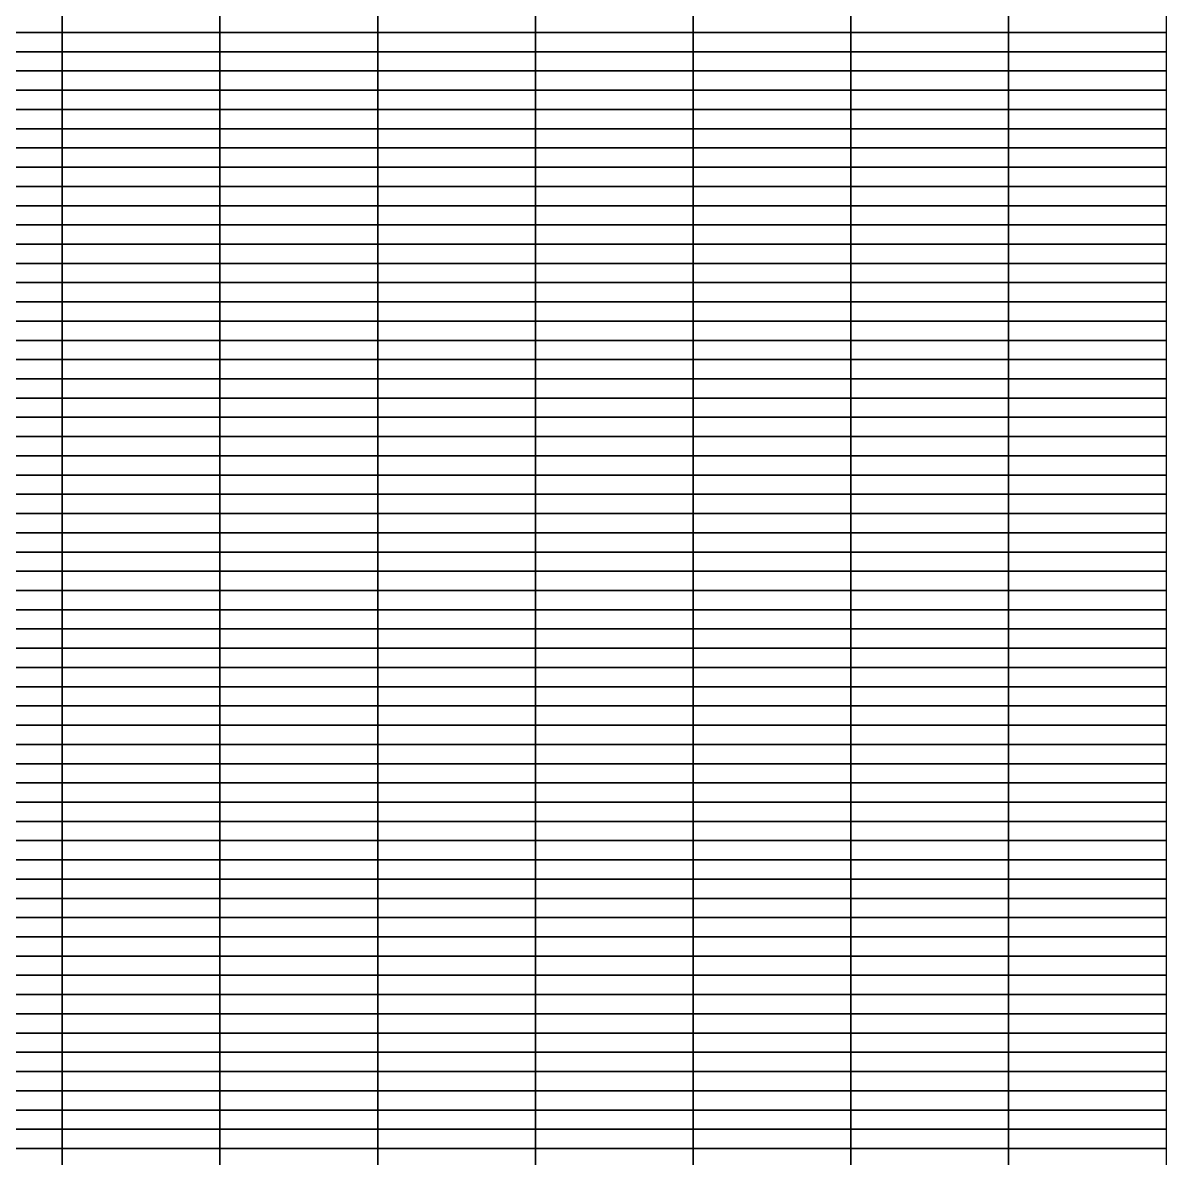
# Model space of a CAD drawing. Header units: metres. Extents: x 0 to 1189, y 5 to 4665.
# Drawn here: x 891.8 to 1189, y 2037.5 to 2332.5 of the extents above; entities that cross this region are included whole.
import ezdxf

# ---------------------------------------------------------------- set-up
doc = ezdxf.new("R2010")
doc.units = ezdxf.units.M

msp = doc.modelspace()

# ---------------------------------------------------------------- linework, layer by layer
for points in [[(902, 2330, 177.4), (861, 2330, 172.05), (861, 2335, 183.96), (902, 2335, 184.74)], [(943, 2330, 179.67), (902, 2330, 177.4), (902, 2335, 184.74), (943, 2335, 185.38)], [(984, 2330, 182.26), (943, 2330, 179.67), (943, 2335, 185.38), (984, 2335, 185.86)], [(1025, 2330, 183.13), (984, 2330, 182.26), (984, 2335, 185.86), (1025, 2335, 186.19)], [(1066, 2330, 183.74), (1025, 2330, 183.13), (1025, 2335, 186.19), (1066, 2335, 186.41)], [(1107, 2330, 184.81), (1066, 2330, 183.74), (1066, 2335, 186.41), (1107, 2335, 186.57)], [(1148, 2330, 185.67), (1107, 2330, 184.81), (1107, 2335, 186.57), (1148, 2335, 186.67)], [(1189, 2330, 185.98), (1148, 2330, 185.67), (1148, 2335, 186.67), (1189, 2335, 186.72)], [(902, 2325, 177.4), (861, 2325, 172.05), (861, 2330, 172.05), (902, 2330, 177.4)], [(943, 2325, 179.67), (902, 2325, 177.4), (902, 2330, 177.4), (943, 2330, 179.67)], [(984, 2325, 182.26), (943, 2325, 179.67), (943, 2330, 179.67), (984, 2330, 182.26)], [(1025, 2325, 183.13), (984, 2325, 182.26), (984, 2330, 182.26), (1025, 2330, 183.13)], [(1066, 2325, 183.74), (1025, 2325, 183.13), (1025, 2330, 183.13), (1066, 2330, 183.74)], [(1107, 2325, 184.81), (1066, 2325, 183.74), (1066, 2330, 183.74), (1107, 2330, 184.81)], [(1148, 2325, 185.67), (1107, 2325, 184.81), (1107, 2330, 184.81), (1148, 2330, 185.67)], [(1189, 2325, 185.98), (1148, 2325, 185.67), (1148, 2330, 185.67), (1189, 2330, 185.98)], [(902, 2320, 184.83), (861, 2320, 182.91), (861, 2325, 172.05), (902, 2325, 177.4)], [(943, 2320, 185.88), (902, 2320, 184.83), (902, 2325, 177.4), (943, 2325, 179.67)], [(984, 2320, 186.33), (943, 2320, 185.88), (943, 2325, 179.67), (984, 2325, 182.26)], [(1025, 2320, 186.59), (984, 2320, 186.33), (984, 2325, 182.26), (1025, 2325, 183.13)], [(1066, 2320, 186.76), (1025, 2320, 186.59), (1025, 2325, 183.13), (1066, 2325, 183.74)], [(1107, 2320, 186.8), (1066, 2320, 186.76), (1066, 2325, 183.74), (1107, 2325, 184.81)], [(1148, 2320, 186.87), (1107, 2320, 186.8), (1107, 2325, 184.81), (1148, 2325, 185.67)], [(1189, 2320, 186.9), (1148, 2320, 186.87), (1148, 2325, 185.67), (1189, 2325, 185.98)], [(902, 2315, 184.83), (861, 2315, 182.91), (861, 2320, 182.91), (902, 2320, 184.83)], [(943, 2315, 185.88), (902, 2315, 184.83), (902, 2320, 184.83), (943, 2320, 185.88)], [(984, 2315, 186.33), (943, 2315, 185.88), (943, 2320, 185.88), (984, 2320, 186.33)], [(1025, 2315, 186.59), (984, 2315, 186.33), (984, 2320, 186.33), (1025, 2320, 186.59)], [(1066, 2315, 186.76), (1025, 2315, 186.59), (1025, 2320, 186.59), (1066, 2320, 186.76)], [(1107, 2315, 186.8), (1066, 2315, 186.76), (1066, 2320, 186.76), (1107, 2320, 186.8)], [(1148, 2315, 186.87), (1107, 2315, 186.8), (1107, 2320, 186.8), (1148, 2320, 186.87)], [(1189, 2315, 186.9), (1148, 2315, 186.87), (1148, 2320, 186.87), (1189, 2320, 186.9)], [(902, 2310, 187), (861, 2310, 187), (861, 2315, 182.91), (902, 2315, 184.83)], [(943, 2310, 187), (902, 2310, 187), (902, 2315, 184.83), (943, 2315, 185.88)], [(984, 2310, 187), (943, 2310, 187), (943, 2315, 185.88), (984, 2315, 186.33)], [(1025, 2310, 187), (984, 2310, 187), (984, 2315, 186.33), (1025, 2315, 186.59)], [(1066, 2310, 187), (1025, 2310, 187), (1025, 2315, 186.59), (1066, 2315, 186.76)], [(1107, 2310, 187), (1066, 2310, 187), (1066, 2315, 186.76), (1107, 2315, 186.8)], [(1148, 2310, 187), (1107, 2310, 187), (1107, 2315, 186.8), (1148, 2315, 186.87)], [(1189, 2310, 187), (1148, 2310, 187), (1148, 2315, 186.87), (1189, 2315, 186.9)], [(902, 2305, 187), (861, 2305, 187), (861, 2310, 187), (902, 2310, 187)], [(943, 2305, 187), (902, 2305, 187), (902, 2310, 187), (943, 2310, 187)], [(984, 2305, 187), (943, 2305, 187), (943, 2310, 187), (984, 2310, 187)], [(1025, 2305, 187), (984, 2305, 187), (984, 2310, 187), (1025, 2310, 187)], [(1066, 2305, 187), (1025, 2305, 187), (1025, 2310, 187), (1066, 2310, 187)], [(1107, 2305, 187), (1066, 2305, 187), (1066, 2310, 187), (1107, 2310, 187)], [(1148, 2305, 187), (1107, 2305, 187), (1107, 2310, 187), (1148, 2310, 187)], [(1189, 2305, 187), (1148, 2305, 187), (1148, 2310, 187), (1189, 2310, 187)], [(902, 2300, 187), (861, 2300, 187), (861, 2305, 187), (902, 2305, 187)], [(943, 2300, 187), (902, 2300, 187), (902, 2305, 187), (943, 2305, 187)], [(984, 2300, 187), (943, 2300, 187), (943, 2305, 187), (984, 2305, 187)], [(1025, 2300, 187), (984, 2300, 187), (984, 2305, 187), (1025, 2305, 187)], [(1066, 2300, 187), (1025, 2300, 187), (1025, 2305, 187), (1066, 2305, 187)], [(1107, 2300, 187), (1066, 2300, 187), (1066, 2305, 187), (1107, 2305, 187)], [(1148, 2300, 187), (1107, 2300, 187), (1107, 2305, 187), (1148, 2305, 187)], [(1189, 2300, 187), (1148, 2300, 187), (1148, 2305, 187), (1189, 2305, 187)], [(902, 2295, 187), (861, 2295, 187), (861, 2300, 187), (902, 2300, 187)], [(943, 2295, 187), (902, 2295, 187), (902, 2300, 187), (943, 2300, 187)], [(984, 2295, 187), (943, 2295, 187), (943, 2300, 187), (984, 2300, 187)], [(1025, 2295, 187), (984, 2295, 187), (984, 2300, 187), (1025, 2300, 187)], [(1066, 2295, 187), (1025, 2295, 187), (1025, 2300, 187), (1066, 2300, 187)], [(1107, 2295, 187), (1066, 2295, 187), (1066, 2300, 187), (1107, 2300, 187)], [(1148, 2295, 187), (1107, 2295, 187), (1107, 2300, 187), (1148, 2300, 187)], [(1189, 2295, 187), (1148, 2295, 187), (1148, 2300, 187), (1189, 2300, 187)], [(902, 2290, 187), (861, 2290, 187), (861, 2295, 187), (902, 2295, 187)], [(943, 2290, 187), (902, 2290, 187), (902, 2295, 187), (943, 2295, 187)], [(984, 2290, 187), (943, 2290, 187), (943, 2295, 187), (984, 2295, 187)], [(1025, 2290, 187), (984, 2290, 187), (984, 2295, 187), (1025, 2295, 187)], [(1066, 2290, 187), (1025, 2290, 187), (1025, 2295, 187), (1066, 2295, 187)], [(1107, 2290, 187), (1066, 2290, 187), (1066, 2295, 187), (1107, 2295, 187)], [(1148, 2290, 187), (1107, 2290, 187), (1107, 2295, 187), (1148, 2295, 187)], [(1189, 2290, 187), (1148, 2290, 187), (1148, 2295, 187), (1189, 2295, 187)], [(902, 2285, 187), (861, 2285, 187), (861, 2290, 187), (902, 2290, 187)], [(943, 2285, 187), (902, 2285, 187), (902, 2290, 187), (943, 2290, 187)], [(984, 2285, 187), (943, 2285, 187), (943, 2290, 187), (984, 2290, 187)], [(1025, 2285, 187), (984, 2285, 187), (984, 2290, 187), (1025, 2290, 187)], [(1066, 2285, 187), (1025, 2285, 187), (1025, 2290, 187), (1066, 2290, 187)], [(1107, 2285, 187), (1066, 2285, 187), (1066, 2290, 187), (1107, 2290, 187)], [(1148, 2285, 187), (1107, 2285, 187), (1107, 2290, 187), (1148, 2290, 187)], [(1189, 2285, 187), (1148, 2285, 187), (1148, 2290, 187), (1189, 2290, 187)], [(902, 2280, 187), (861, 2280, 187), (861, 2285, 187), (902, 2285, 187)], [(943, 2280, 187), (902, 2280, 187), (902, 2285, 187), (943, 2285, 187)], [(984, 2280, 187), (943, 2280, 187), (943, 2285, 187), (984, 2285, 187)], [(1025, 2280, 187), (984, 2280, 187), (984, 2285, 187), (1025, 2285, 187)], [(1066, 2280, 187), (1025, 2280, 187), (1025, 2285, 187), (1066, 2285, 187)], [(1107, 2280, 187), (1066, 2280, 187), (1066, 2285, 187), (1107, 2285, 187)], [(1148, 2280, 187), (1107, 2280, 187), (1107, 2285, 187), (1148, 2285, 187)], [(1189, 2280, 187), (1148, 2280, 187), (1148, 2285, 187), (1189, 2285, 187)], [(902, 2275, 187), (861, 2275, 187), (861, 2280, 187), (902, 2280, 187)], [(943, 2275, 187), (902, 2275, 187), (902, 2280, 187), (943, 2280, 187)], [(984, 2275, 187), (943, 2275, 187), (943, 2280, 187), (984, 2280, 187)], [(1025, 2275, 187), (984, 2275, 187), (984, 2280, 187), (1025, 2280, 187)], [(1066, 2275, 187), (1025, 2275, 187), (1025, 2280, 187), (1066, 2280, 187)], [(1107, 2275, 187), (1066, 2275, 187), (1066, 2280, 187), (1107, 2280, 187)], [(1148, 2275, 187), (1107, 2275, 187), (1107, 2280, 187), (1148, 2280, 187)], [(1189, 2275, 187), (1148, 2275, 187), (1148, 2280, 187), (1189, 2280, 187)], [(902, 2270, 187), (861, 2270, 187), (861, 2275, 187), (902, 2275, 187)], [(943, 2270, 187), (902, 2270, 187), (902, 2275, 187), (943, 2275, 187)], [(984, 2270, 187), (943, 2270, 187), (943, 2275, 187), (984, 2275, 187)], [(1025, 2270, 187), (984, 2270, 187), (984, 2275, 187), (1025, 2275, 187)], [(1066, 2270, 187), (1025, 2270, 187), (1025, 2275, 187), (1066, 2275, 187)], [(1107, 2270, 187), (1066, 2270, 187), (1066, 2275, 187), (1107, 2275, 187)], [(1148, 2270, 187), (1107, 2270, 187), (1107, 2275, 187), (1148, 2275, 187)], [(1189, 2270, 187), (1148, 2270, 187), (1148, 2275, 187), (1189, 2275, 187)], [(902, 2265, 187), (861, 2265, 187), (861, 2270, 187), (902, 2270, 187)], [(943, 2265, 187), (902, 2265, 187), (902, 2270, 187), (943, 2270, 187)], [(984, 2265, 187), (943, 2265, 187), (943, 2270, 187), (984, 2270, 187)], [(1025, 2265, 187), (984, 2265, 187), (984, 2270, 187), (1025, 2270, 187)], [(1066, 2265, 187), (1025, 2265, 187), (1025, 2270, 187), (1066, 2270, 187)], [(1107, 2265, 187), (1066, 2265, 187), (1066, 2270, 187), (1107, 2270, 187)], [(1148, 2265, 187), (1107, 2265, 187), (1107, 2270, 187), (1148, 2270, 187)], [(1189, 2265, 187), (1148, 2265, 187), (1148, 2270, 187), (1189, 2270, 187)], [(902, 2260, 187), (861, 2260, 187), (861, 2265, 187), (902, 2265, 187)], [(943, 2260, 187), (902, 2260, 187), (902, 2265, 187), (943, 2265, 187)], [(984, 2260, 187), (943, 2260, 187), (943, 2265, 187), (984, 2265, 187)], [(1025, 2260, 187), (984, 2260, 187), (984, 2265, 187), (1025, 2265, 187)], [(1066, 2260, 187), (1025, 2260, 187), (1025, 2265, 187), (1066, 2265, 187)], [(1107, 2260, 187), (1066, 2260, 187), (1066, 2265, 187), (1107, 2265, 187)], [(1148, 2260, 187), (1107, 2260, 187), (1107, 2265, 187), (1148, 2265, 187)], [(1189, 2260, 187), (1148, 2260, 187), (1148, 2265, 187), (1189, 2265, 187)], [(902, 2255, 187), (861, 2255, 187), (861, 2260, 187), (902, 2260, 187)], [(943, 2255, 187), (902, 2255, 187), (902, 2260, 187), (943, 2260, 187)], [(984, 2255, 187), (943, 2255, 187), (943, 2260, 187), (984, 2260, 187)], [(1025, 2255, 187), (984, 2255, 187), (984, 2260, 187), (1025, 2260, 187)], [(1066, 2255, 187), (1025, 2255, 187), (1025, 2260, 187), (1066, 2260, 187)], [(1107, 2255, 187), (1066, 2255, 187), (1066, 2260, 187), (1107, 2260, 187)], [(1148, 2255, 187), (1107, 2255, 187), (1107, 2260, 187), (1148, 2260, 187)], [(1189, 2255, 187), (1148, 2255, 187), (1148, 2260, 187), (1189, 2260, 187)], [(902, 2250, 187), (861, 2250, 187), (861, 2255, 187), (902, 2255, 187)], [(943, 2250, 187), (902, 2250, 187), (902, 2255, 187), (943, 2255, 187)], [(984, 2250, 187), (943, 2250, 187), (943, 2255, 187), (984, 2255, 187)], [(1025, 2250, 187), (984, 2250, 187), (984, 2255, 187), (1025, 2255, 187)], [(1066, 2250, 187), (1025, 2250, 187), (1025, 2255, 187), (1066, 2255, 187)], [(1107, 2250, 187), (1066, 2250, 187), (1066, 2255, 187), (1107, 2255, 187)], [(1148, 2250, 187), (1107, 2250, 187), (1107, 2255, 187), (1148, 2255, 187)], [(1189, 2250, 187), (1148, 2250, 187), (1148, 2255, 187), (1189, 2255, 187)], [(902, 2245, 187), (861, 2245, 187), (861, 2250, 187), (902, 2250, 187)], [(943, 2245, 187), (902, 2245, 187), (902, 2250, 187), (943, 2250, 187)], [(984, 2245, 187), (943, 2245, 187), (943, 2250, 187), (984, 2250, 187)], [(1025, 2245, 187), (984, 2245, 187), (984, 2250, 187), (1025, 2250, 187)], [(1066, 2245, 187), (1025, 2245, 187), (1025, 2250, 187), (1066, 2250, 187)], [(1107, 2245, 187), (1066, 2245, 187), (1066, 2250, 187), (1107, 2250, 187)], [(1148, 2245, 187), (1107, 2245, 187), (1107, 2250, 187), (1148, 2250, 187)], [(1189, 2245, 187), (1148, 2245, 187), (1148, 2250, 187), (1189, 2250, 187)], [(902, 2240, 187), (861, 2240, 187), (861, 2245, 187), (902, 2245, 187)], [(943, 2240, 187), (902, 2240, 187), (902, 2245, 187), (943, 2245, 187)], [(984, 2240, 187), (943, 2240, 187), (943, 2245, 187), (984, 2245, 187)], [(1025, 2240, 187), (984, 2240, 187), (984, 2245, 187), (1025, 2245, 187)], [(1066, 2240, 187), (1025, 2240, 187), (1025, 2245, 187), (1066, 2245, 187)], [(1107, 2240, 187), (1066, 2240, 187), (1066, 2245, 187), (1107, 2245, 187)], [(1148, 2240, 187), (1107, 2240, 187), (1107, 2245, 187), (1148, 2245, 187)], [(1189, 2240, 187), (1148, 2240, 187), (1148, 2245, 187), (1189, 2245, 187)], [(902, 2235, 187), (861, 2235, 187), (861, 2240, 187), (902, 2240, 187)], [(943, 2235, 187), (902, 2235, 187), (902, 2240, 187), (943, 2240, 187)], [(984, 2235, 187), (943, 2235, 187), (943, 2240, 187), (984, 2240, 187)], [(1025, 2235, 187), (984, 2235, 187), (984, 2240, 187), (1025, 2240, 187)], [(1066, 2235, 187), (1025, 2235, 187), (1025, 2240, 187), (1066, 2240, 187)], [(1107, 2235, 187), (1066, 2235, 187), (1066, 2240, 187), (1107, 2240, 187)], [(1148, 2235, 187), (1107, 2235, 187), (1107, 2240, 187), (1148, 2240, 187)], [(1189, 2235, 187), (1148, 2235, 187), (1148, 2240, 187), (1189, 2240, 187)], [(902, 2230, 187), (861, 2230, 187), (861, 2235, 187), (902, 2235, 187)], [(943, 2230, 187), (902, 2230, 187), (902, 2235, 187), (943, 2235, 187)], [(984, 2230, 187), (943, 2230, 187), (943, 2235, 187), (984, 2235, 187)], [(1025, 2230, 187), (984, 2230, 187), (984, 2235, 187), (1025, 2235, 187)], [(1066, 2230, 187), (1025, 2230, 187), (1025, 2235, 187), (1066, 2235, 187)], [(1107, 2230, 187), (1066, 2230, 187), (1066, 2235, 187), (1107, 2235, 187)], [(1148, 2230, 187), (1107, 2230, 187), (1107, 2235, 187), (1148, 2235, 187)], [(1189, 2230, 187), (1148, 2230, 187), (1148, 2235, 187), (1189, 2235, 187)], [(902, 2225, 187), (861, 2225, 187), (861, 2230, 187), (902, 2230, 187)], [(943, 2225, 187), (902, 2225, 187), (902, 2230, 187), (943, 2230, 187)], [(984, 2225, 187), (943, 2225, 187), (943, 2230, 187), (984, 2230, 187)], [(1025, 2225, 187), (984, 2225, 187), (984, 2230, 187), (1025, 2230, 187)], [(1066, 2225, 187), (1025, 2225, 187), (1025, 2230, 187), (1066, 2230, 187)], [(1107, 2225, 187), (1066, 2225, 187), (1066, 2230, 187), (1107, 2230, 187)], [(1148, 2225, 187), (1107, 2225, 187), (1107, 2230, 187), (1148, 2230, 187)], [(1189, 2225, 187), (1148, 2225, 187), (1148, 2230, 187), (1189, 2230, 187)], [(902, 2220, 187), (861, 2220, 187), (861, 2225, 187), (902, 2225, 187)], [(943, 2220, 187), (902, 2220, 187), (902, 2225, 187), (943, 2225, 187)], [(984, 2220, 187), (943, 2220, 187), (943, 2225, 187), (984, 2225, 187)], [(1025, 2220, 187), (984, 2220, 187), (984, 2225, 187), (1025, 2225, 187)], [(1066, 2220, 187), (1025, 2220, 187), (1025, 2225, 187), (1066, 2225, 187)], [(1107, 2220, 187), (1066, 2220, 187), (1066, 2225, 187), (1107, 2225, 187)], [(1148, 2220, 187), (1107, 2220, 187), (1107, 2225, 187), (1148, 2225, 187)], [(1189, 2220, 187), (1148, 2220, 187), (1148, 2225, 187), (1189, 2225, 187)], [(902, 2215, 187), (861, 2215, 187), (861, 2220, 187), (902, 2220, 187)], [(943, 2215, 187), (902, 2215, 187), (902, 2220, 187), (943, 2220, 187)], [(984, 2215, 187), (943, 2215, 187), (943, 2220, 187), (984, 2220, 187)], [(1025, 2215, 187), (984, 2215, 187), (984, 2220, 187), (1025, 2220, 187)], [(1066, 2215, 187), (1025, 2215, 187), (1025, 2220, 187), (1066, 2220, 187)], [(1107, 2215, 187), (1066, 2215, 187), (1066, 2220, 187), (1107, 2220, 187)], [(1148, 2215, 187), (1107, 2215, 187), (1107, 2220, 187), (1148, 2220, 187)], [(1189, 2215, 187), (1148, 2215, 187), (1148, 2220, 187), (1189, 2220, 187)], [(902, 2210, 187), (861, 2210, 187), (861, 2215, 187), (902, 2215, 187)], [(943, 2210, 187), (902, 2210, 187), (902, 2215, 187), (943, 2215, 187)], [(984, 2210, 187), (943, 2210, 187), (943, 2215, 187), (984, 2215, 187)], [(1025, 2210, 187), (984, 2210, 187), (984, 2215, 187), (1025, 2215, 187)], [(1066, 2210, 187), (1025, 2210, 187), (1025, 2215, 187), (1066, 2215, 187)], [(1107, 2210, 187), (1066, 2210, 187), (1066, 2215, 187), (1107, 2215, 187)], [(1148, 2210, 187), (1107, 2210, 187), (1107, 2215, 187), (1148, 2215, 187)], [(1189, 2210, 187), (1148, 2210, 187), (1148, 2215, 187), (1189, 2215, 187)], [(902, 2205, 187), (861, 2205, 187), (861, 2210, 187), (902, 2210, 187)], [(943, 2205, 187), (902, 2205, 187), (902, 2210, 187), (943, 2210, 187)], [(984, 2205, 187), (943, 2205, 187), (943, 2210, 187), (984, 2210, 187)], [(1025, 2205, 187), (984, 2205, 187), (984, 2210, 187), (1025, 2210, 187)], [(1066, 2205, 187), (1025, 2205, 187), (1025, 2210, 187), (1066, 2210, 187)], [(1107, 2205, 187), (1066, 2205, 187), (1066, 2210, 187), (1107, 2210, 187)], [(1148, 2205, 187), (1107, 2205, 187), (1107, 2210, 187), (1148, 2210, 187)], [(1189, 2205, 187), (1148, 2205, 187), (1148, 2210, 187), (1189, 2210, 187)], [(902, 2200, 187), (861, 2200, 187), (861, 2205, 187), (902, 2205, 187)], [(943, 2200, 187), (902, 2200, 187), (902, 2205, 187), (943, 2205, 187)], [(984, 2200, 187), (943, 2200, 187), (943, 2205, 187), (984, 2205, 187)], [(1025, 2200, 187), (984, 2200, 187), (984, 2205, 187), (1025, 2205, 187)], [(1066, 2200, 187), (1025, 2200, 187), (1025, 2205, 187), (1066, 2205, 187)], [(1107, 2200, 187), (1066, 2200, 187), (1066, 2205, 187), (1107, 2205, 187)], [(1148, 2200, 187), (1107, 2200, 187), (1107, 2205, 187), (1148, 2205, 187)], [(1189, 2200, 187), (1148, 2200, 187), (1148, 2205, 187), (1189, 2205, 187)], [(902, 2195, 187), (861, 2195, 187), (861, 2200, 187), (902, 2200, 187)], [(943, 2195, 187), (902, 2195, 187), (902, 2200, 187), (943, 2200, 187)], [(984, 2195, 187), (943, 2195, 187), (943, 2200, 187), (984, 2200, 187)], [(1025, 2195, 187), (984, 2195, 187), (984, 2200, 187), (1025, 2200, 187)], [(1066, 2195, 187), (1025, 2195, 187), (1025, 2200, 187), (1066, 2200, 187)], [(1107, 2195, 187), (1066, 2195, 187), (1066, 2200, 187), (1107, 2200, 187)], [(1148, 2195, 187), (1107, 2195, 187), (1107, 2200, 187), (1148, 2200, 187)], [(1189, 2195, 187), (1148, 2195, 187), (1148, 2200, 187), (1189, 2200, 187)], [(902, 2190, 187), (861, 2190, 187), (861, 2195, 187), (902, 2195, 187)], [(943, 2190, 187), (902, 2190, 187), (902, 2195, 187), (943, 2195, 187)], [(984, 2190, 187), (943, 2190, 187), (943, 2195, 187), (984, 2195, 187)], [(1025, 2190, 187), (984, 2190, 187), (984, 2195, 187), (1025, 2195, 187)], [(1066, 2190, 187), (1025, 2190, 187), (1025, 2195, 187), (1066, 2195, 187)], [(1107, 2190, 187), (1066, 2190, 187), (1066, 2195, 187), (1107, 2195, 187)], [(1148, 2190, 187), (1107, 2190, 187), (1107, 2195, 187), (1148, 2195, 187)], [(1189, 2190, 187), (1148, 2190, 187), (1148, 2195, 187), (1189, 2195, 187)], [(902, 2185, 187), (861, 2185, 187), (861, 2190, 187), (902, 2190, 187)], [(943, 2185, 187), (902, 2185, 187), (902, 2190, 187), (943, 2190, 187)], [(984, 2185, 187), (943, 2185, 187), (943, 2190, 187), (984, 2190, 187)], [(1025, 2185, 187), (984, 2185, 187), (984, 2190, 187), (1025, 2190, 187)], [(1066, 2185, 187), (1025, 2185, 187), (1025, 2190, 187), (1066, 2190, 187)], [(1107, 2185, 187), (1066, 2185, 187), (1066, 2190, 187), (1107, 2190, 187)], [(1148, 2185, 187), (1107, 2185, 187), (1107, 2190, 187), (1148, 2190, 187)], [(1189, 2185, 187), (1148, 2185, 187), (1148, 2190, 187), (1189, 2190, 187)], [(902, 2180, 187), (861, 2180, 187), (861, 2185, 187), (902, 2185, 187)], [(943, 2180, 187), (902, 2180, 187), (902, 2185, 187), (943, 2185, 187)], [(984, 2180, 187), (943, 2180, 187), (943, 2185, 187), (984, 2185, 187)], [(1025, 2180, 187), (984, 2180, 187), (984, 2185, 187), (1025, 2185, 187)], [(1066, 2180, 187), (1025, 2180, 187), (1025, 2185, 187), (1066, 2185, 187)], [(1107, 2180, 187), (1066, 2180, 187), (1066, 2185, 187), (1107, 2185, 187)], [(1148, 2180, 187), (1107, 2180, 187), (1107, 2185, 187), (1148, 2185, 187)], [(1189, 2180, 187), (1148, 2180, 187), (1148, 2185, 187), (1189, 2185, 187)], [(902, 2175, 187), (861, 2175, 187), (861, 2180, 187), (902, 2180, 187)], [(943, 2175, 187), (902, 2175, 187), (902, 2180, 187), (943, 2180, 187)], [(984, 2175, 187), (943, 2175, 187), (943, 2180, 187), (984, 2180, 187)], [(1025, 2175, 187), (984, 2175, 187), (984, 2180, 187), (1025, 2180, 187)], [(1066, 2175, 187), (1025, 2175, 187), (1025, 2180, 187), (1066, 2180, 187)], [(1107, 2175, 187), (1066, 2175, 187), (1066, 2180, 187), (1107, 2180, 187)], [(1148, 2175, 187), (1107, 2175, 187), (1107, 2180, 187), (1148, 2180, 187)], [(1189, 2175, 187), (1148, 2175, 187), (1148, 2180, 187), (1189, 2180, 187)], [(902, 2170, 187), (861, 2170, 187), (861, 2175, 187), (902, 2175, 187)], [(943, 2170, 187), (902, 2170, 187), (902, 2175, 187), (943, 2175, 187)], [(984, 2170, 187), (943, 2170, 187), (943, 2175, 187), (984, 2175, 187)], [(1025, 2170, 187), (984, 2170, 187), (984, 2175, 187), (1025, 2175, 187)], [(1066, 2170, 187), (1025, 2170, 187), (1025, 2175, 187), (1066, 2175, 187)], [(1107, 2170, 187), (1066, 2170, 187), (1066, 2175, 187), (1107, 2175, 187)], [(1148, 2170, 187), (1107, 2170, 187), (1107, 2175, 187), (1148, 2175, 187)], [(1189, 2170, 187), (1148, 2170, 187), (1148, 2175, 187), (1189, 2175, 187)], [(902, 2165, 187), (861, 2165, 187), (861, 2170, 187), (902, 2170, 187)], [(943, 2165, 187), (902, 2165, 187), (902, 2170, 187), (943, 2170, 187)], [(984, 2165, 187), (943, 2165, 187), (943, 2170, 187), (984, 2170, 187)], [(1025, 2165, 187), (984, 2165, 187), (984, 2170, 187), (1025, 2170, 187)], [(1066, 2165, 187), (1025, 2165, 187), (1025, 2170, 187), (1066, 2170, 187)], [(1107, 2165, 187), (1066, 2165, 187), (1066, 2170, 187), (1107, 2170, 187)], [(1148, 2165, 187), (1107, 2165, 187), (1107, 2170, 187), (1148, 2170, 187)], [(1189, 2165, 187), (1148, 2165, 187), (1148, 2170, 187), (1189, 2170, 187)], [(902, 2160, 187), (861, 2160, 187), (861, 2165, 187), (902, 2165, 187)], [(943, 2160, 187), (902, 2160, 187), (902, 2165, 187), (943, 2165, 187)], [(984, 2160, 187), (943, 2160, 187), (943, 2165, 187), (984, 2165, 187)], [(1025, 2160, 187), (984, 2160, 187), (984, 2165, 187), (1025, 2165, 187)], [(1066, 2160, 187), (1025, 2160, 187), (1025, 2165, 187), (1066, 2165, 187)], [(1107, 2160, 187), (1066, 2160, 187), (1066, 2165, 187), (1107, 2165, 187)], [(1148, 2160, 187), (1107, 2160, 187), (1107, 2165, 187), (1148, 2165, 187)], [(1189, 2160, 187), (1148, 2160, 187), (1148, 2165, 187), (1189, 2165, 187)], [(902, 2155, 187), (861, 2155, 187), (861, 2160, 187), (902, 2160, 187)], [(943, 2155, 187), (902, 2155, 187), (902, 2160, 187), (943, 2160, 187)], [(984, 2155, 187), (943, 2155, 187), (943, 2160, 187), (984, 2160, 187)], [(1025, 2155, 187), (984, 2155, 187), (984, 2160, 187), (1025, 2160, 187)], [(1066, 2155, 187), (1025, 2155, 187), (1025, 2160, 187), (1066, 2160, 187)], [(1107, 2155, 187), (1066, 2155, 187), (1066, 2160, 187), (1107, 2160, 187)], [(1148, 2155, 187), (1107, 2155, 187), (1107, 2160, 187), (1148, 2160, 187)], [(1189, 2155, 187), (1148, 2155, 187), (1148, 2160, 187), (1189, 2160, 187)], [(902, 2150, 187), (861, 2150, 187), (861, 2155, 187), (902, 2155, 187)], [(943, 2150, 187), (902, 2150, 187), (902, 2155, 187), (943, 2155, 187)], [(984, 2150, 187), (943, 2150, 187), (943, 2155, 187), (984, 2155, 187)], [(1025, 2150, 187), (984, 2150, 187), (984, 2155, 187), (1025, 2155, 187)], [(1066, 2150, 187), (1025, 2150, 187), (1025, 2155, 187), (1066, 2155, 187)], [(1107, 2150, 187), (1066, 2150, 187), (1066, 2155, 187), (1107, 2155, 187)], [(1148, 2150, 187), (1107, 2150, 187), (1107, 2155, 187), (1148, 2155, 187)], [(1189, 2150, 187), (1148, 2150, 187), (1148, 2155, 187), (1189, 2155, 187)], [(902, 2145, 187), (861, 2145, 187), (861, 2150, 187), (902, 2150, 187)], [(943, 2145, 187), (902, 2145, 187), (902, 2150, 187), (943, 2150, 187)], [(984, 2145, 187), (943, 2145, 187), (943, 2150, 187), (984, 2150, 187)], [(1025, 2145, 187), (984, 2145, 187), (984, 2150, 187), (1025, 2150, 187)], [(1066, 2145, 187), (1025, 2145, 187), (1025, 2150, 187), (1066, 2150, 187)], [(1107, 2145, 187), (1066, 2145, 187), (1066, 2150, 187), (1107, 2150, 187)], [(1148, 2145, 187), (1107, 2145, 187), (1107, 2150, 187), (1148, 2150, 187)], [(1189, 2145, 187), (1148, 2145, 187), (1148, 2150, 187), (1189, 2150, 187)], [(902, 2140, 187), (861, 2140, 187), (861, 2145, 187), (902, 2145, 187)], [(943, 2140, 187), (902, 2140, 187), (902, 2145, 187), (943, 2145, 187)], [(984, 2140, 187), (943, 2140, 187), (943, 2145, 187), (984, 2145, 187)], [(1025, 2140, 187), (984, 2140, 187), (984, 2145, 187), (1025, 2145, 187)], [(1066, 2140, 187), (1025, 2140, 187), (1025, 2145, 187), (1066, 2145, 187)], [(1107, 2140, 187), (1066, 2140, 187), (1066, 2145, 187), (1107, 2145, 187)], [(1148, 2140, 187), (1107, 2140, 187), (1107, 2145, 187), (1148, 2145, 187)], [(1189, 2140, 187), (1148, 2140, 187), (1148, 2145, 187), (1189, 2145, 187)], [(902, 2135, 187), (861, 2135, 187), (861, 2140, 187), (902, 2140, 187)], [(943, 2135, 187), (902, 2135, 187), (902, 2140, 187), (943, 2140, 187)], [(984, 2135, 187), (943, 2135, 187), (943, 2140, 187), (984, 2140, 187)], [(1025, 2135, 187), (984, 2135, 187), (984, 2140, 187), (1025, 2140, 187)], [(1066, 2135, 187), (1025, 2135, 187), (1025, 2140, 187), (1066, 2140, 187)], [(1107, 2135, 187), (1066, 2135, 187), (1066, 2140, 187), (1107, 2140, 187)], [(1148, 2135, 187), (1107, 2135, 187), (1107, 2140, 187), (1148, 2140, 187)], [(1189, 2135, 187), (1148, 2135, 187), (1148, 2140, 187), (1189, 2140, 187)], [(902, 2130, 187), (861, 2130, 187), (861, 2135, 187), (902, 2135, 187)], [(943, 2130, 187), (902, 2130, 187), (902, 2135, 187), (943, 2135, 187)], [(984, 2130, 187), (943, 2130, 187), (943, 2135, 187), (984, 2135, 187)], [(1025, 2130, 187), (984, 2130, 187), (984, 2135, 187), (1025, 2135, 187)], [(1066, 2130, 187), (1025, 2130, 187), (1025, 2135, 187), (1066, 2135, 187)], [(1107, 2130, 187), (1066, 2130, 187), (1066, 2135, 187), (1107, 2135, 187)], [(1148, 2130, 187), (1107, 2130, 187), (1107, 2135, 187), (1148, 2135, 187)], [(1189, 2130, 187), (1148, 2130, 187), (1148, 2135, 187), (1189, 2135, 187)], [(902, 2125, 187), (861, 2125, 187), (861, 2130, 187), (902, 2130, 187)], [(943, 2125, 187), (902, 2125, 187), (902, 2130, 187), (943, 2130, 187)], [(984, 2125, 187), (943, 2125, 187), (943, 2130, 187), (984, 2130, 187)], [(1025, 2125, 187), (984, 2125, 187), (984, 2130, 187), (1025, 2130, 187)], [(1066, 2125, 187), (1025, 2125, 187), (1025, 2130, 187), (1066, 2130, 187)], [(1107, 2125, 187), (1066, 2125, 187), (1066, 2130, 187), (1107, 2130, 187)], [(1148, 2125, 187), (1107, 2125, 187), (1107, 2130, 187), (1148, 2130, 187)], [(1189, 2125, 187), (1148, 2125, 187), (1148, 2130, 187), (1189, 2130, 187)], [(902, 2120, 187), (861, 2120, 187), (861, 2125, 187), (902, 2125, 187)], [(943, 2120, 187), (902, 2120, 187), (902, 2125, 187), (943, 2125, 187)], [(984, 2120, 187), (943, 2120, 187), (943, 2125, 187), (984, 2125, 187)], [(1025, 2120, 187), (984, 2120, 187), (984, 2125, 187), (1025, 2125, 187)], [(1066, 2120, 187), (1025, 2120, 187), (1025, 2125, 187), (1066, 2125, 187)], [(1107, 2120, 187), (1066, 2120, 187), (1066, 2125, 187), (1107, 2125, 187)], [(1148, 2120, 187), (1107, 2120, 187), (1107, 2125, 187), (1148, 2125, 187)], [(1189, 2120, 187), (1148, 2120, 187), (1148, 2125, 187), (1189, 2125, 187)], [(902, 2115, 187), (861, 2115, 187), (861, 2120, 187), (902, 2120, 187)], [(943, 2115, 187), (902, 2115, 187), (902, 2120, 187), (943, 2120, 187)], [(984, 2115, 187), (943, 2115, 187), (943, 2120, 187), (984, 2120, 187)], [(1025, 2115, 187), (984, 2115, 187), (984, 2120, 187), (1025, 2120, 187)], [(1066, 2115, 187), (1025, 2115, 187), (1025, 2120, 187), (1066, 2120, 187)], [(1107, 2115, 187), (1066, 2115, 187), (1066, 2120, 187), (1107, 2120, 187)], [(1148, 2115, 187), (1107, 2115, 187), (1107, 2120, 187), (1148, 2120, 187)], [(1189, 2115, 187), (1148, 2115, 187), (1148, 2120, 187), (1189, 2120, 187)], [(902, 2110, 187), (861, 2110, 187), (861, 2115, 187), (902, 2115, 187)], [(943, 2110, 187), (902, 2110, 187), (902, 2115, 187), (943, 2115, 187)], [(984, 2110, 187), (943, 2110, 187), (943, 2115, 187), (984, 2115, 187)], [(1025, 2110, 187), (984, 2110, 187), (984, 2115, 187), (1025, 2115, 187)], [(1066, 2110, 187), (1025, 2110, 187), (1025, 2115, 187), (1066, 2115, 187)], [(1107, 2110, 187), (1066, 2110, 187), (1066, 2115, 187), (1107, 2115, 187)], [(1148, 2110, 187), (1107, 2110, 187), (1107, 2115, 187), (1148, 2115, 187)], [(1189, 2110, 187), (1148, 2110, 187), (1148, 2115, 187), (1189, 2115, 187)], [(902, 2105, 187), (861, 2105, 187), (861, 2110, 187), (902, 2110, 187)], [(943, 2105, 187), (902, 2105, 187), (902, 2110, 187), (943, 2110, 187)], [(984, 2105, 187), (943, 2105, 187), (943, 2110, 187), (984, 2110, 187)], [(1025, 2105, 187), (984, 2105, 187), (984, 2110, 187), (1025, 2110, 187)], [(1066, 2105, 187), (1025, 2105, 187), (1025, 2110, 187), (1066, 2110, 187)], [(1107, 2105, 187), (1066, 2105, 187), (1066, 2110, 187), (1107, 2110, 187)], [(1148, 2105, 187), (1107, 2105, 187), (1107, 2110, 187), (1148, 2110, 187)], [(1189, 2105, 187), (1148, 2105, 187), (1148, 2110, 187), (1189, 2110, 187)], [(902, 2100, 187), (861, 2100, 187), (861, 2105, 187), (902, 2105, 187)], [(943, 2100, 187), (902, 2100, 187), (902, 2105, 187), (943, 2105, 187)], [(984, 2100, 187), (943, 2100, 187), (943, 2105, 187), (984, 2105, 187)], [(1025, 2100, 187), (984, 2100, 187), (984, 2105, 187), (1025, 2105, 187)], [(1066, 2100, 187), (1025, 2100, 187), (1025, 2105, 187), (1066, 2105, 187)], [(1107, 2100, 187), (1066, 2100, 187), (1066, 2105, 187), (1107, 2105, 187)], [(1148, 2100, 187), (1107, 2100, 187), (1107, 2105, 187), (1148, 2105, 187)], [(1189, 2100, 187), (1148, 2100, 187), (1148, 2105, 187), (1189, 2105, 187)], [(902, 2095, 187), (861, 2095, 187), (861, 2100, 187), (902, 2100, 187)], [(943, 2095, 187), (902, 2095, 187), (902, 2100, 187), (943, 2100, 187)], [(984, 2095, 187), (943, 2095, 187), (943, 2100, 187), (984, 2100, 187)], [(1025, 2095, 187), (984, 2095, 187), (984, 2100, 187), (1025, 2100, 187)], [(1066, 2095, 187), (1025, 2095, 187), (1025, 2100, 187), (1066, 2100, 187)], [(1107, 2095, 187), (1066, 2095, 187), (1066, 2100, 187), (1107, 2100, 187)], [(1148, 2095, 187), (1107, 2095, 187), (1107, 2100, 187), (1148, 2100, 187)], [(1189, 2095, 187), (1148, 2095, 187), (1148, 2100, 187), (1189, 2100, 187)], [(902, 2090, 187), (861, 2090, 187), (861, 2095, 187), (902, 2095, 187)], [(943, 2090, 187), (902, 2090, 187), (902, 2095, 187), (943, 2095, 187)], [(984, 2090, 187), (943, 2090, 187), (943, 2095, 187), (984, 2095, 187)], [(1025, 2090, 187), (984, 2090, 187), (984, 2095, 187), (1025, 2095, 187)], [(1066, 2090, 187), (1025, 2090, 187), (1025, 2095, 187), (1066, 2095, 187)], [(1107, 2090, 187), (1066, 2090, 187), (1066, 2095, 187), (1107, 2095, 187)], [(1148, 2090, 187), (1107, 2090, 187), (1107, 2095, 187), (1148, 2095, 187)], [(1189, 2090, 187), (1148, 2090, 187), (1148, 2095, 187), (1189, 2095, 187)], [(902, 2085, 187), (861, 2085, 187), (861, 2090, 187), (902, 2090, 187)], [(943, 2085, 187), (902, 2085, 187), (902, 2090, 187), (943, 2090, 187)], [(984, 2085, 187), (943, 2085, 187), (943, 2090, 187), (984, 2090, 187)], [(1025, 2085, 187), (984, 2085, 187), (984, 2090, 187), (1025, 2090, 187)], [(1066, 2085, 187), (1025, 2085, 187), (1025, 2090, 187), (1066, 2090, 187)], [(1107, 2085, 187), (1066, 2085, 187), (1066, 2090, 187), (1107, 2090, 187)], [(1148, 2085, 187), (1107, 2085, 187), (1107, 2090, 187), (1148, 2090, 187)], [(1189, 2085, 187), (1148, 2085, 187), (1148, 2090, 187), (1189, 2090, 187)], [(902, 2080, 187), (861, 2080, 187), (861, 2085, 187), (902, 2085, 187)], [(943, 2080, 187), (902, 2080, 187), (902, 2085, 187), (943, 2085, 187)], [(984, 2080, 187), (943, 2080, 187), (943, 2085, 187), (984, 2085, 187)], [(1025, 2080, 187), (984, 2080, 187), (984, 2085, 187), (1025, 2085, 187)], [(1066, 2080, 187), (1025, 2080, 187), (1025, 2085, 187), (1066, 2085, 187)], [(1107, 2080, 187), (1066, 2080, 187), (1066, 2085, 187), (1107, 2085, 187)], [(1148, 2080, 187), (1107, 2080, 187), (1107, 2085, 187), (1148, 2085, 187)], [(1189, 2080, 187), (1148, 2080, 187), (1148, 2085, 187), (1189, 2085, 187)], [(902, 2075, 187), (861, 2075, 187), (861, 2080, 187), (902, 2080, 187)], [(943, 2075, 187), (902, 2075, 187), (902, 2080, 187), (943, 2080, 187)], [(984, 2075, 187), (943, 2075, 187), (943, 2080, 187), (984, 2080, 187)], [(1025, 2075, 187), (984, 2075, 187), (984, 2080, 187), (1025, 2080, 187)], [(1066, 2075, 187), (1025, 2075, 187), (1025, 2080, 187), (1066, 2080, 187)], [(1107, 2075, 187), (1066, 2075, 187), (1066, 2080, 187), (1107, 2080, 187)], [(1148, 2075, 187), (1107, 2075, 187), (1107, 2080, 187), (1148, 2080, 187)], [(1189, 2075, 187), (1148, 2075, 187), (1148, 2080, 187), (1189, 2080, 187)], [(902, 2070, 187), (861, 2070, 187), (861, 2075, 187), (902, 2075, 187)], [(943, 2070, 187), (902, 2070, 187), (902, 2075, 187), (943, 2075, 187)], [(984, 2070, 187), (943, 2070, 187), (943, 2075, 187), (984, 2075, 187)], [(1025, 2070, 187), (984, 2070, 187), (984, 2075, 187), (1025, 2075, 187)], [(1066, 2070, 187), (1025, 2070, 187), (1025, 2075, 187), (1066, 2075, 187)], [(1107, 2070, 187), (1066, 2070, 187), (1066, 2075, 187), (1107, 2075, 187)], [(1148, 2070, 187), (1107, 2070, 187), (1107, 2075, 187), (1148, 2075, 187)], [(1189, 2070, 187), (1148, 2070, 187), (1148, 2075, 187), (1189, 2075, 187)], [(902, 2065, 187), (861, 2065, 187), (861, 2070, 187), (902, 2070, 187)], [(943, 2065, 187), (902, 2065, 187), (902, 2070, 187), (943, 2070, 187)], [(984, 2065, 187), (943, 2065, 187), (943, 2070, 187), (984, 2070, 187)], [(1025, 2065, 187), (984, 2065, 187), (984, 2070, 187), (1025, 2070, 187)], [(1066, 2065, 187), (1025, 2065, 187), (1025, 2070, 187), (1066, 2070, 187)], [(1107, 2065, 187), (1066, 2065, 187), (1066, 2070, 187), (1107, 2070, 187)], [(1148, 2065, 187), (1107, 2065, 187), (1107, 2070, 187), (1148, 2070, 187)], [(1189, 2065, 187), (1148, 2065, 187), (1148, 2070, 187), (1189, 2070, 187)], [(902, 2060, 187), (861, 2060, 187), (861, 2065, 187), (902, 2065, 187)], [(943, 2060, 187), (902, 2060, 187), (902, 2065, 187), (943, 2065, 187)], [(984, 2060, 187), (943, 2060, 187), (943, 2065, 187), (984, 2065, 187)], [(1025, 2060, 187), (984, 2060, 187), (984, 2065, 187), (1025, 2065, 187)], [(1066, 2060, 187), (1025, 2060, 187), (1025, 2065, 187), (1066, 2065, 187)], [(1107, 2060, 187), (1066, 2060, 187), (1066, 2065, 187), (1107, 2065, 187)], [(1148, 2060, 187), (1107, 2060, 187), (1107, 2065, 187), (1148, 2065, 187)], [(1189, 2060, 187), (1148, 2060, 187), (1148, 2065, 187), (1189, 2065, 187)], [(902, 2055, 187), (861, 2055, 187), (861, 2060, 187), (902, 2060, 187)], [(943, 2055, 187), (902, 2055, 187), (902, 2060, 187), (943, 2060, 187)], [(984, 2055, 187), (943, 2055, 187), (943, 2060, 187), (984, 2060, 187)], [(1025, 2055, 187), (984, 2055, 187), (984, 2060, 187), (1025, 2060, 187)], [(1066, 2055, 187), (1025, 2055, 187), (1025, 2060, 187), (1066, 2060, 187)], [(1107, 2055, 187), (1066, 2055, 187), (1066, 2060, 187), (1107, 2060, 187)], [(1148, 2055, 187), (1107, 2055, 187), (1107, 2060, 187), (1148, 2060, 187)], [(1189, 2055, 187), (1148, 2055, 187), (1148, 2060, 187), (1189, 2060, 187)], [(902, 2050, 187), (861, 2050, 187), (861, 2055, 187), (902, 2055, 187)], [(943, 2050, 187), (902, 2050, 187), (902, 2055, 187), (943, 2055, 187)], [(984, 2050, 187), (943, 2050, 187), (943, 2055, 187), (984, 2055, 187)], [(1025, 2050, 187), (984, 2050, 187), (984, 2055, 187), (1025, 2055, 187)], [(1066, 2050, 187), (1025, 2050, 187), (1025, 2055, 187), (1066, 2055, 187)], [(1107, 2050, 187), (1066, 2050, 187), (1066, 2055, 187), (1107, 2055, 187)], [(1148, 2050, 187), (1107, 2050, 187), (1107, 2055, 187), (1148, 2055, 187)], [(1189, 2050, 187), (1148, 2050, 187), (1148, 2055, 187), (1189, 2055, 187)], [(902, 2045, 187), (861, 2045, 187), (861, 2050, 187), (902, 2050, 187)], [(943, 2045, 187), (902, 2045, 187), (902, 2050, 187), (943, 2050, 187)], [(984, 2045, 187), (943, 2045, 187), (943, 2050, 187), (984, 2050, 187)], [(1025, 2045, 187), (984, 2045, 187), (984, 2050, 187), (1025, 2050, 187)], [(1066, 2045, 187), (1025, 2045, 187), (1025, 2050, 187), (1066, 2050, 187)], [(1107, 2045, 187), (1066, 2045, 187), (1066, 2050, 187), (1107, 2050, 187)], [(1148, 2045, 187), (1107, 2045, 187), (1107, 2050, 187), (1148, 2050, 187)], [(1189, 2045, 187), (1148, 2045, 187), (1148, 2050, 187), (1189, 2050, 187)], [(902, 2040, 187), (861, 2040, 187), (861, 2045, 187), (902, 2045, 187)], [(943, 2040, 187), (902, 2040, 187), (902, 2045, 187), (943, 2045, 187)], [(984, 2040, 187), (943, 2040, 187), (943, 2045, 187), (984, 2045, 187)], [(1025, 2040, 187), (984, 2040, 187), (984, 2045, 187), (1025, 2045, 187)], [(1066, 2040, 187), (1025, 2040, 187), (1025, 2045, 187), (1066, 2045, 187)], [(1107, 2040, 187), (1066, 2040, 187), (1066, 2045, 187), (1107, 2045, 187)], [(1148, 2040, 187), (1107, 2040, 187), (1107, 2045, 187), (1148, 2045, 187)], [(1189, 2040, 187), (1148, 2040, 187), (1148, 2045, 187), (1189, 2045, 187)], [(902, 2035, 187), (861, 2035, 187), (861, 2040, 187), (902, 2040, 187)], [(943, 2035, 187), (902, 2035, 187), (902, 2040, 187), (943, 2040, 187)], [(984, 2035, 187), (943, 2035, 187), (943, 2040, 187), (984, 2040, 187)], [(1025, 2035, 187), (984, 2035, 187), (984, 2040, 187), (1025, 2040, 187)], [(1066, 2035, 187), (1025, 2035, 187), (1025, 2040, 187), (1066, 2040, 187)], [(1107, 2035, 187), (1066, 2035, 187), (1066, 2040, 187), (1107, 2040, 187)], [(1148, 2035, 187), (1107, 2035, 187), (1107, 2040, 187), (1148, 2040, 187)], [(1189, 2035, 187), (1148, 2035, 187), (1148, 2040, 187), (1189, 2040, 187)]]:
    msp.add_3dface(points)

doc.saveas('drawing.dxf')
